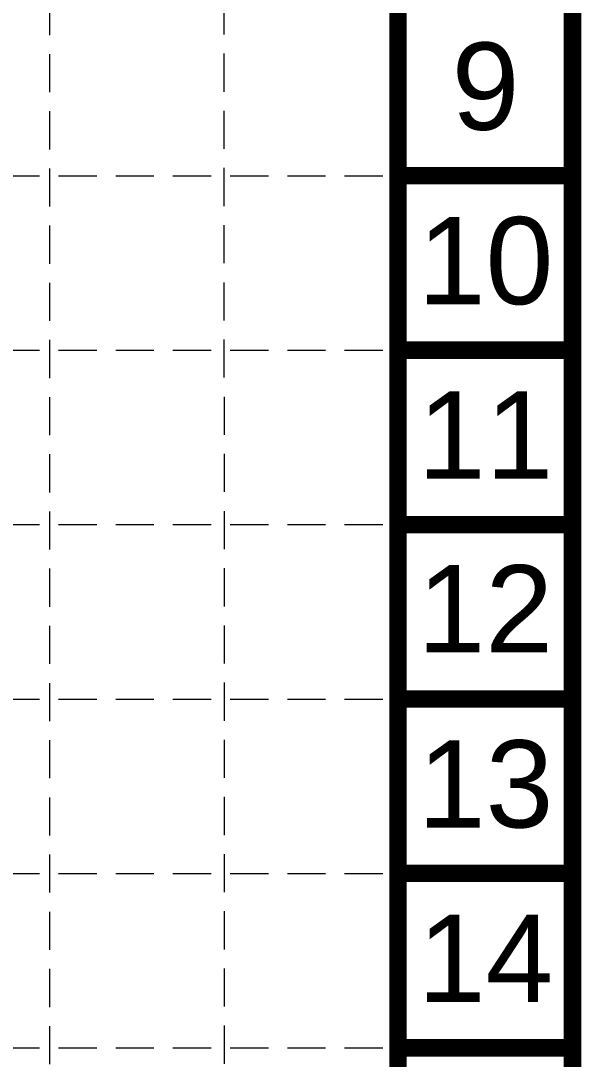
# Model space of a CAD drawing. Extents: x 2140663 to 2528301, y 336313 to 7007653.
# Drawn here: x 2528213 to 2528301.2, y 7007238.4 to 7007401.8 of the extents above; entities that cross this region are included whole.
import ezdxf
from ezdxf.enums import TextEntityAlignment as Align

# ---------------------------------------------------------------- set-up
doc = ezdxf.new("R2010")
doc.units = 0
doc.header["$MEASUREMENT"] = 0
doc.linetypes.add('HIDDEN', pattern=[0.375, 0.25, -0.125])
doc.layers.add('BASE', color=7, linetype='Continuous')
doc.layers.add('GRID', color=254, linetype='HIDDEN')
doc.styles.get("Standard").update_dxf_attribs({"font": 'ARIAL.TTF'})

msp = doc.modelspace()

# ---------------------------------------------------------------- linework, layer by layer
at = {"layer": 'BASE', "const_width": 2.75}
for points in [[(2528299.79, 7005894.74), (2528299.79, 7007652.02), (2527201.49, 7007652.02), (2527201.49, 7005894.74)], [(2528272.33, 7005922.2), (2528272.33, 7007624.56), (2527228.95, 7007624.56), (2527228.95, 7005922.2)]]:
    msp.add_lwpolyline(points, close=True, dxfattribs=at)
for points in [[(2528299.79, 7007377.45), (2528272.33, 7007377.45)], [(2528299.79, 7007349.99), (2528272.33, 7007349.99)], [(2528299.79, 7007322.53), (2528272.33, 7007322.53)], [(2528299.79, 7007295.07), (2528272.33, 7007295.07)], [(2528299.79, 7007267.62), (2528272.33, 7007267.62)], [(2528299.79, 7007240.16), (2528272.33, 7007240.16)]]:
    msp.add_lwpolyline(points, dxfattribs=at)
at = {"layer": 'GRID', "color": 253, "linetype": 'HIDDEN', "lineweight": 0, "ltscale": 24}
for p, q in [((2528217.68, 7006031.59), (2528217.54, 7007625.18)), ((2528245.16, 7006031.66), (2528245, 7007625.18)), ((2527228.95, 7007377.45), (2528272.33, 7007377.45)), ((2527228.95, 7007349.99), (2528272.33, 7007349.99)), ((2527228.95, 7007322.53), (2528272.33, 7007322.53)), ((2527228.95, 7007295.07), (2528272.33, 7007295.07)), ((2527228.95, 7007267.62), (2528272.33, 7007267.62)), ((2527228.95, 7007240.16), (2528272.33, 7007240.16))]:
    msp.add_line(p, q, dxfattribs=at)

# ---------------------------------------------------------------- texts
at = {"layer": 'BASE'}
for s, height, p in [('9', 13.73, (2528286.12, 7007391.54)), ('10', 13.729, (2528286.12, 7007364.08)), ('11', 13.729, (2528286.12, 7007336.62)), ('12', 13.729, (2528286.08, 7007309.28)), ('13', 13.729, (2528286.12, 7007281.71)), ('14', 13.729, (2528286.12, 7007254.25))]:
    msp.add_text(s, height=height, dxfattribs=at).set_placement(p, align=Align.MIDDLE_CENTER)

doc.saveas('drawing.dxf')
